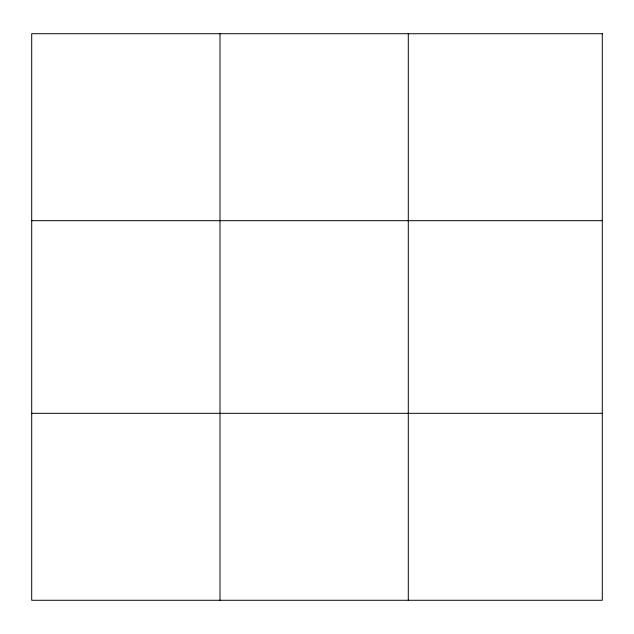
<?xml version="1.0" encoding="UTF-8"?>
<svg xmlns="http://www.w3.org/2000/svg" width="634" height="634" viewBox="0 0 634 634"><rect width="100%" height="100%" fill="white"/><g stroke="black" fill="none" stroke-linecap="round" stroke-linejoin="round"><path stroke-width="0.95" d="M219.998 600.279L219.998 33.721M408.296 600.279L408.296 33.721M31.7 220.687L602.3 220.687M31.7 413.313L602.3 413.313M602.3 33.721L602.3 600.279L31.7 600.279L31.7 33.721L602.3 33.721"/></g></svg>
